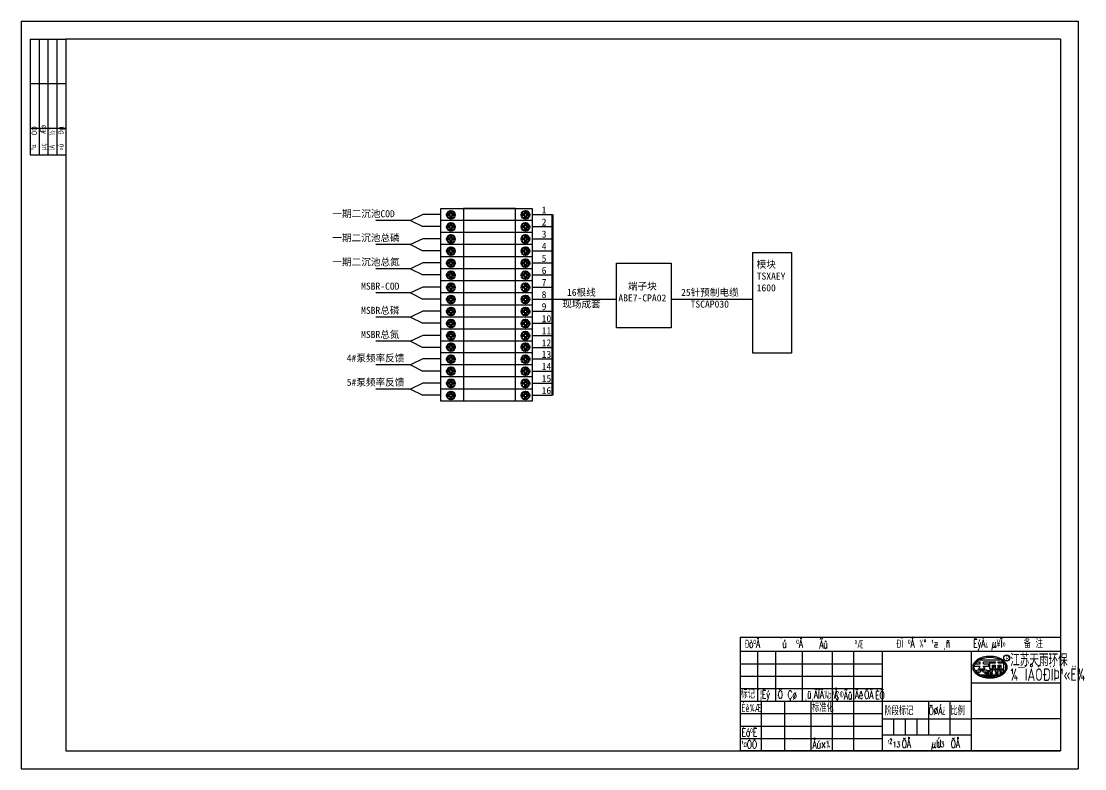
# Model space of a CAD drawing. Header units: millimetres. Extents: x 201 to 11482, y -7821 to 251.
# Drawn here: x 8810 to 9408, y -5164 to -4744 of the extents above; entities that cross this region are included whole.
import ezdxf
from ezdxf.enums import TextEntityAlignment as Align

# ---------------------------------------------------------------- set-up
doc = ezdxf.new("R2010")
doc.units = ezdxf.units.MM
doc.linetypes.add('CENTER2', pattern=[1.125, 0.75, -0.125, 0.125, -0.125])
doc.layers.add('01', color=3, linetype='Continuous', lineweight=40)
doc.layers.add('SECTION', color=3, linetype='CENTER2', lineweight=9)
for name, color, linetype in [('11', 7, 'Continuous'), ('LINE_THIN', 2, 'Continuous'), ('TEXT', 6, 'Continuous')]:
    doc.layers.add(name, color=color, linetype=linetype)
doc.styles.add('HZ', font='txt', dxfattribs={"width": 0.67, "bigfont": 'hztxt'})
doc.styles.add('HZTXT', font='tssdeng.shx', dxfattribs={"width": 0.8, "bigfont": 'hztxt.shx'})

msp = doc.modelspace()

# ---------------------------------------------------------------- linework, layer by layer
at = {"color": 2}
for p, q in [((8809.854, -4744.137), (8809.854, -5164.143)), ((8809.854, -4744.137), (9403.862, -4744.137)), ((9403.862, -4744.137), (9403.862, -5164.143)), ((9403.862, -4744.137), (9403.862, -5164.143)), ((8814.854, -4754.137), (8834.854, -4754.137)), ((8814.854, -4754.137), (8814.854, -4819.138)), ((8819.854, -4754.137), (8819.854, -4819.138)), ((8824.854, -4754.137), (8824.854, -4819.138)), ((8829.854, -4754.137), (8829.854, -4819.138)), ((8834.854, -4754.137), (8834.854, -5154.143)), ((8834.854, -4754.137), (8834.854, -5154.143)), ((9393.862, -4754.137), (8834.854, -4754.137)), ((9393.862, -4754.137), (9393.862, -5154.143)), ((9393.862, -4754.137), (9393.862, -5154.143)), ((8814.854, -4779.138), (8834.854, -4779.138)), ((8814.854, -4804.138), (8834.854, -4804.138)), ((8814.854, -4819.138), (8834.854, -4819.138)), ((8814.854, -4819.138), (8834.854, -4819.138)), ((9213.862, -5090.143), (9393.862, -5090.143)), ((9213.862, -5090.143), (9393.862, -5090.143)), ((9213.862, -5098.143), (9393.862, -5098.143)), ((9213.862, -5098.143), (9393.862, -5098.143)), ((9343.862, -5154.143), (9343.862, -5098.143)), ((9346.814, -5104.079), (9348.844, -5104.079)), ((9348.617, -5102.876), (9359.9, -5102.876)), ((9348.844, -5105.282), (9348.844, -5104.079)), ((9350.649, -5104.079), (9357.447, -5104.079)), ((9350.649, -5105.282), (9350.649, -5104.079)), ((9357.447, -5104.681), (9357.447, -5104.079)), ((9358.831, -5104.079), (9361.702, -5104.079)), ((9358.831, -5104.681), (9358.831, -5104.079)), ((9345.29, -5106.485), (9348.844, -5106.485)), ((9345.786, -5105.282), (9348.844, -5105.282)), ((9346.333, -5109.604), (9348.979, -5109.604)), ((9346.938, -5110.206), (9348.303, -5110.206)), ((9347.468, -5108.553), (9352.084, -5108.553)), ((9348.035, -5107.951), (9351.461, -5107.951)), ((9350.551, -5109.604), (9353.657, -5109.604)), ((9350.649, -5105.282), (9353.657, -5105.282)), ((9350.673, -5106.797), (9350.649, -5106.485)), ((9350.649, -5106.485), (9353.657, -5106.485)), ((9351.271, -5110.206), (9353.657, -5110.206)), ((9352.93, -5108.892), (9353.657, -5108.892)), ((9353.657, -5106.485), (9353.657, -5105.282)), ((9353.657, -5109.604), (9353.657, -5108.892)), ((9353.657, -5110.697), (9353.657, -5110.206)), ((9354.258, -5104.681), (9357.447, -5104.681)), ((9354.258, -5107.951), (9354.258, -5104.681)), ((9354.258, -5107.951), (9355.642, -5107.951)), ((9354.258, -5109.604), (9354.258, -5108.553)), ((9354.258, -5108.553), (9355.642, -5108.553)), ((9354.258, -5109.604), (9355.642, -5109.604)), ((9354.258, -5110.206), (9355.642, -5110.206)), ((9354.258, -5110.697), (9354.258, -5110.206)), ((9355.642, -5105.884), (9357.447, -5105.884)), ((9355.642, -5107.951), (9355.642, -5105.884)), ((9355.642, -5109.604), (9355.642, -5108.553)), ((9355.642, -5110.697), (9355.642, -5110.206)), ((9357.447, -5107.951), (9357.447, -5105.884)), ((9357.447, -5107.951), (9358.831, -5107.951)), ((9357.447, -5109.604), (9357.447, -5108.553)), ((9357.447, -5108.553), (9358.831, -5108.553)), ((9357.447, -5109.604), (9358.831, -5109.604)), ((9357.447, -5110.206), (9358.831, -5110.206)), ((9357.447, -5110.697), (9357.447, -5110.206)), ((9358.831, -5104.681), (9362.02, -5104.681)), ((9358.831, -5107.951), (9358.831, -5105.884)), ((9358.831, -5105.884), (9360.636, -5105.884)), ((9358.831, -5109.604), (9358.831, -5108.553)), ((9358.831, -5110.697), (9358.831, -5110.206)), ((9359.885, -5108.892), (9359.885, -5109.604)), ((9359.885, -5108.892), (9360.636, -5108.892)), ((9359.885, -5109.604), (9362.184, -5109.604)), ((9359.885, -5110.206), (9361.579, -5110.206)), ((9359.885, -5110.206), (9359.885, -5110.697)), ((9360.636, -5107.951), (9360.636, -5105.884)), ((9360.636, -5107.951), (9362.02, -5107.951)), ((9360.636, -5108.553), (9362.02, -5108.553)), ((9360.636, -5108.892), (9360.636, -5108.553)), ((9362.02, -5107.951), (9362.02, -5104.681)), ((9362.02, -5109.784), (9362.02, -5108.553)), ((9393.862, -5116.143), (9343.862, -5116.143)), ((9393.862, -5116.143), (9343.862, -5116.143)), ((9348.845, -5111.409), (9359.672, -5111.409)), ((9349.559, -5111.71), (9358.957, -5111.71)), ((9351.562, -5112.252), (9356.955, -5112.252)), ((9352.364, -5110.697), (9353.657, -5110.697)), ((9354.258, -5110.697), (9355.642, -5110.697)), ((9357.447, -5110.697), (9358.831, -5110.697)), ((9359.885, -5110.697), (9360.94, -5110.697)), ((9213.862, -5126.143), (9343.862, -5126.143)), ((9213.862, -5126.143), (9343.862, -5126.143)), ((9293.862, -5136.143), (9343.862, -5136.143)), ((9293.862, -5136.143), (9343.862, -5136.143)), ((9393.862, -5136.143), (9343.862, -5136.143)), ((9293.862, -5145.143), (9343.862, -5145.143)), ((9293.862, -5145.143), (9343.862, -5145.143)), ((8834.854, -5154.143), (9393.862, -5154.143)), ((8834.854, -5154.143), (9390.862, -5154.143)), ((8809.854, -5164.143), (9403.862, -5164.143))]:
    msp.add_line(p, q, dxfattribs=at)
at = {"color": 2, "ltscale": 267.953964}
for p, q in [((9035.594, -4852.758), (9028.589, -4856.079)), ((9045.689, -4852.758), (9035.594, -4852.758)), ((9045.689, -4957.573), (9045.689, -4849.291)), ((9045.689, -4849.291), (9096.982, -4849.291)), ((9045.689, -4957.573), (9045.689, -4849.291)), ((9045.689, -4849.291), (9096.982, -4849.291)), ((9058.351, -4849.291), (9058.331, -4957.573)), ((9058.351, -4849.291), (9095.108, -4849.291)), ((9087.58, -4849.291), (9058.351, -4849.291)), ((9087.581, -4957.573), (9087.58, -4849.291)), ((9087.58, -4957.573), (9087.58, -4849.291)), ((9096.982, -4849.291), (9096.982, -4957.573)), ((9096.982, -4849.291), (9096.982, -4856.079)), ((9096.982, -4852.758), (9108.504, -4852.758)), ((9028.589, -4856.079), (9009.168, -4856.079)), ((9028.589, -4856.079), (9035.594, -4859.546)), ((9096.982, -4856.079), (9045.689, -4856.079)), ((9045.689, -4859.546), (9035.594, -4859.546)), ((9096.982, -4862.866), (9045.689, -4862.866)), ((9096.982, -4859.546), (9108.504, -4859.546)), ((9028.589, -4869.654), (9009.168, -4869.654)), ((9035.594, -4866.334), (9028.589, -4869.654)), ((9028.589, -4869.654), (9035.594, -4873.122)), ((9045.689, -4866.334), (9035.594, -4866.334)), ((9096.982, -4869.654), (9045.689, -4869.654)), ((9096.982, -4866.334), (9108.504, -4866.334)), ((9045.689, -4873.122), (9035.594, -4873.122)), ((9096.982, -4876.442), (9045.689, -4876.442)), ((9096.982, -4873.122), (9108.504, -4873.122)), ((9028.589, -4883.23), (9009.168, -4883.23)), ((9035.594, -4879.909), (9028.589, -4883.23)), ((9028.589, -4883.23), (9035.594, -4886.697)), ((9045.689, -4879.909), (9035.594, -4879.909)), ((9096.982, -4883.23), (9045.689, -4883.23)), ((9096.982, -4879.909), (9108.504, -4879.909)), ((9045.689, -4886.697), (9035.594, -4886.697)), ((9096.982, -4886.697), (9108.504, -4886.697)), ((9035.594, -4893.485), (9028.589, -4896.806)), ((9045.689, -4893.485), (9035.594, -4893.485)), ((9096.982, -4890.018), (9045.689, -4890.018)), ((9096.982, -4893.485), (9108.504, -4893.485)), ((9028.589, -4896.806), (9009.168, -4896.806)), ((9028.589, -4896.806), (9035.594, -4900.273)), ((9045.689, -4900.273), (9035.594, -4900.273)), ((9096.982, -4896.806), (9045.689, -4896.806)), ((9096.982, -4900.273), (9108.504, -4900.273)), ((9108.504, -4900.273), (9144.481, -4900.273)), ((9175.157, -4900.273), (9221.044, -4900.273)), ((9035.594, -4907.061), (9028.589, -4910.382)), ((9045.689, -4907.061), (9035.594, -4907.061)), ((9096.982, -4903.594), (9045.689, -4903.594)), ((9096.982, -4907.061), (9108.504, -4907.061)), ((9028.589, -4910.382), (9009.168, -4910.382)), ((9028.589, -4910.382), (9035.594, -4913.849)), ((9096.982, -4910.382), (9045.689, -4910.382)), ((9045.689, -4913.849), (9035.594, -4913.849)), ((9096.982, -4917.169), (9045.689, -4917.169)), ((9096.982, -4913.849), (9108.504, -4913.849)), ((9028.589, -4923.957), (9009.168, -4923.957)), ((9035.594, -4920.637), (9028.589, -4923.957)), ((9028.589, -4923.957), (9035.594, -4927.425)), ((9045.689, -4920.637), (9035.594, -4920.637)), ((9096.982, -4923.957), (9045.689, -4923.957)), ((9096.982, -4920.637), (9108.504, -4920.637)), ((9045.689, -4927.425), (9035.594, -4927.425)), ((9096.982, -4930.421), (9045.689, -4930.421)), ((9096.982, -4927.425), (9108.504, -4927.425)), ((9035.594, -4933.888), (9028.589, -4937.209)), ((9045.689, -4933.888), (9035.594, -4933.888)), ((9096.982, -4933.888), (9108.504, -4933.888)), ((9028.589, -4937.209), (9009.168, -4937.209)), ((9028.589, -4937.209), (9035.594, -4940.676)), ((9045.689, -4940.676), (9035.594, -4940.676)), ((9096.982, -4937.209), (9045.689, -4937.209)), ((9096.982, -4940.676), (9108.504, -4940.676)), ((9035.594, -4947.464), (9028.589, -4950.785)), ((9045.689, -4947.464), (9035.594, -4947.464)), ((9096.982, -4943.997), (9045.689, -4943.997)), ((9096.982, -4947.464), (9108.504, -4947.464)), ((9028.589, -4950.785), (9009.168, -4950.785)), ((9028.589, -4950.785), (9035.594, -4954.252)), ((9045.689, -4954.252), (9035.594, -4954.252)), ((9096.982, -4950.785), (9045.689, -4950.785)), ((9096.982, -4954.252), (9108.504, -4954.252)), ((9058.331, -4957.573), (9045.689, -4957.573)), ((9096.982, -4957.573), (9045.689, -4957.573)), ((9096.982, -4957.573), (9045.689, -4957.573)), ((9095.112, -4957.573), (9087.581, -4957.573))]:
    msp.add_line(p, q, dxfattribs=at)
at = {"color": 2, "lineweight": 50, "ltscale": 267.953964}
msp.add_line((9108.504, -4852.758), (9108.504, -4954.252), dxfattribs=at)
at = {"color": 2, "linetype": 'Continuous'}
msp.add_line((9393.862, -5116.143), (9343.862, -5116.143), dxfattribs=at)
at = {"color": 2, "ltscale": 267.953964}
for points in [[(9221.044, -4874.019), (9242.711, -4874.019), (9242.711, -4930.655), (9221.044, -4930.655)], [(9144.481, -4880.045), (9175.157, -4880.045), (9175.157, -4916.452), (9144.481, -4916.452)]]:
    msp.add_lwpolyline(points, close=True, dxfattribs=at)
at = {"color": 2}
for points in [[(9363.92, -5107.087, 0.1452621), (9363.295, -5104.982, 0.1071711), (9361.135, -5102.844, 0.0774043), (9358.153, -5101.54, 0.0645214), (9354.258, -5101.036, 0.0645214), (9350.364, -5101.54, 0.0774043), (9347.381, -5102.844, 0.1071711), (9345.222, -5104.982, 0.1452621), (9344.597, -5107.087, 0.1452621), (9345.222, -5109.192, 0.1071711), (9347.381, -5111.33, 0.0774043), (9350.364, -5112.634, 0.0645214), (9354.258, -5113.139, 0.0645214), (9358.153, -5112.634, 0.0774043), (9361.135, -5111.33, 0.1071711), (9363.295, -5109.192, 0.1452621)], [(9363.283, -5107.087, 0.1452621), (9362.762, -5105.329, 0.1071711), (9360.794, -5103.381, 0.0774043), (9357.991, -5102.156, 0.0645214), (9354.258, -5101.672, 0.0645214), (9350.526, -5102.156, 0.0774043), (9347.723, -5103.381, 0.1071711), (9345.755, -5105.329, 0.1452621), (9345.234, -5107.087, 0.1452621), (9345.755, -5108.845, 0.1071711), (9347.723, -5110.793, 0.0774043), (9350.526, -5112.018, 0.0645214), (9354.258, -5112.502, 0.0645214), (9357.991, -5112.018, 0.0774043), (9360.794, -5110.793, 0.1071711), (9362.762, -5108.845, 0.1452621)]]:
    msp.add_lwpolyline(points, format="xyb", close=True, dxfattribs=at)
for centre, radius in [((9363.697, -5101.92), 1.666), ((9356.428, -5106.9), 0.1), ((9356.428, -5108.302), 0.1), ((9359.634, -5106.9), 0.1), ((9359.634, -5108.302), 0.1)]:
    msp.add_circle(centre, radius, dxfattribs=at)
for centre, radius, start, end in [((9344.161, -5104.87), 4.95, 293.805664, 311.924678), ((9344.161, -5104.87), 6.755, 300.38393, 307.819429), ((9344.161, -5104.87), 4.95, 321.502997, 340.951261), ((9344.161, -5104.87), 6.755, 315.502624, 325.594686), ((9355.628, -5104.26), 7.372, 216.907792, 226.468118), ((9355.628, -5104.26), 5.567, 207.109979, 221.536588), ((9355.628, -5104.26), 7.372, 233.765595, 238.048673), ((9355.628, -5104.26), 5.567, 230.459438, 231.797628), ((9352.93, -5107.689), 1.203, 231.797628, 270), ((9352.364, -5109.494), 1.203, 238.048673, 270)]:
    msp.add_arc(centre, radius, start, end, dxfattribs=at)
for p in [(9356.428, -5106.9), (9356.428, -5108.302), (9359.634, -5106.9), (9359.634, -5108.302)]:
    msp.add_point(p, dxfattribs=at)
at = {"layer": '01', "color": 2, "linetype": 'Continuous'}
for p, q in [((9050.977, -4852.544), (9049.096, -4852.544)), ((9050.977, -4853.251), (9049.096, -4853.251)), ((9050.977, -4850.663), (9050.977, -4852.544)), ((9050.977, -4853.251), (9050.977, -4855.133)), ((9051.684, -4850.663), (9051.684, -4852.544)), ((9053.566, -4852.544), (9051.684, -4852.544)), ((9051.684, -4853.251), (9051.684, -4855.133)), ((9053.566, -4853.251), (9051.684, -4853.251)), ((9092.868, -4852.544), (9090.987, -4852.544)), ((9092.868, -4853.251), (9090.987, -4853.251)), ((9092.868, -4850.663), (9092.868, -4852.544)), ((9092.868, -4853.251), (9092.868, -4855.133)), ((9093.575, -4850.663), (9093.575, -4852.544)), ((9095.456, -4852.544), (9093.575, -4852.544)), ((9093.575, -4853.251), (9093.575, -4855.133)), ((9095.456, -4853.251), (9093.575, -4853.251)), ((9050.977, -4859.332), (9049.096, -4859.332)), ((9050.977, -4857.451), (9050.977, -4859.332)), ((9051.684, -4857.451), (9051.684, -4859.332)), ((9053.566, -4859.332), (9051.684, -4859.332)), ((9092.868, -4859.332), (9090.987, -4859.332)), ((9092.868, -4857.451), (9092.868, -4859.332)), ((9093.575, -4857.451), (9093.575, -4859.332)), ((9095.456, -4859.332), (9093.575, -4859.332)), ((9050.977, -4860.039), (9049.096, -4860.039)), ((9050.977, -4860.039), (9050.977, -4861.921)), ((9050.977, -4864.239), (9050.977, -4866.12)), ((9053.566, -4860.039), (9051.684, -4860.039)), ((9051.684, -4860.039), (9051.684, -4861.921)), ((9051.684, -4864.239), (9051.684, -4866.12)), ((9092.868, -4860.039), (9090.987, -4860.039)), ((9092.868, -4860.039), (9092.868, -4861.921)), ((9092.868, -4864.239), (9092.868, -4866.12)), ((9095.456, -4860.039), (9093.575, -4860.039)), ((9093.575, -4860.039), (9093.575, -4861.921)), ((9093.575, -4864.239), (9093.575, -4866.12)), ((9050.977, -4866.12), (9049.096, -4866.12)), ((9050.977, -4866.827), (9049.096, -4866.827)), ((9050.977, -4866.827), (9050.977, -4868.709)), ((9050.977, -4871.027), (9050.977, -4872.908)), ((9053.566, -4866.12), (9051.684, -4866.12)), ((9051.684, -4866.827), (9051.684, -4868.709)), ((9053.566, -4866.827), (9051.684, -4866.827)), ((9051.684, -4871.027), (9051.684, -4872.908)), ((9092.868, -4866.12), (9090.987, -4866.12)), ((9092.868, -4866.827), (9090.987, -4866.827)), ((9092.868, -4866.827), (9092.868, -4868.709)), ((9092.868, -4871.027), (9092.868, -4872.908)), ((9095.456, -4866.12), (9093.575, -4866.12)), ((9093.575, -4866.827), (9093.575, -4868.709)), ((9095.456, -4866.827), (9093.575, -4866.827)), ((9093.575, -4871.027), (9093.575, -4872.908)), ((9050.977, -4872.908), (9049.096, -4872.908)), ((9050.977, -4873.615), (9049.096, -4873.615)), ((9050.977, -4873.615), (9050.977, -4875.496)), ((9053.566, -4872.908), (9051.684, -4872.908)), ((9053.566, -4873.615), (9051.684, -4873.615)), ((9051.684, -4873.615), (9051.684, -4875.496)), ((9092.868, -4872.908), (9090.987, -4872.908)), ((9092.868, -4873.615), (9090.987, -4873.615)), ((9092.868, -4873.615), (9092.868, -4875.496)), ((9095.456, -4872.908), (9093.575, -4872.908)), ((9095.456, -4873.615), (9093.575, -4873.615)), ((9093.575, -4873.615), (9093.575, -4875.496)), ((9050.977, -4879.696), (9049.096, -4879.696)), ((9050.977, -4880.403), (9049.096, -4880.403)), ((9050.977, -4877.815), (9050.977, -4879.696)), ((9050.977, -4880.403), (9050.977, -4882.284)), ((9051.684, -4877.815), (9051.684, -4879.696)), ((9053.566, -4879.696), (9051.684, -4879.696)), ((9051.684, -4880.403), (9051.684, -4882.284)), ((9053.566, -4880.403), (9051.684, -4880.403)), ((9092.868, -4879.696), (9090.987, -4879.696)), ((9092.868, -4880.403), (9090.987, -4880.403)), ((9092.868, -4877.815), (9092.868, -4879.696)), ((9092.868, -4880.403), (9092.868, -4882.284)), ((9093.575, -4877.815), (9093.575, -4879.696)), ((9095.456, -4879.696), (9093.575, -4879.696)), ((9093.575, -4880.403), (9093.575, -4882.284)), ((9095.456, -4880.403), (9093.575, -4880.403)), ((9050.977, -4886.484), (9049.096, -4886.484)), ((9050.977, -4887.191), (9049.096, -4887.191)), ((9050.977, -4884.602), (9050.977, -4886.484)), ((9050.977, -4887.191), (9050.977, -4889.072)), ((9051.684, -4884.602), (9051.684, -4886.484)), ((9053.566, -4886.484), (9051.684, -4886.484)), ((9051.684, -4887.191), (9051.684, -4889.072)), ((9053.566, -4887.191), (9051.684, -4887.191)), ((9092.868, -4886.484), (9090.987, -4886.484)), ((9092.868, -4887.191), (9090.987, -4887.191)), ((9092.868, -4884.602), (9092.868, -4886.484)), ((9092.868, -4887.191), (9092.868, -4889.072)), ((9093.575, -4884.602), (9093.575, -4886.484)), ((9095.456, -4886.484), (9093.575, -4886.484)), ((9093.575, -4887.191), (9093.575, -4889.072)), ((9095.456, -4887.191), (9093.575, -4887.191)), ((9050.977, -4893.272), (9049.096, -4893.272)), ((9050.977, -4893.979), (9049.096, -4893.979)), ((9050.977, -4891.39), (9050.977, -4893.272)), ((9050.977, -4893.979), (9050.977, -4895.86)), ((9051.684, -4891.39), (9051.684, -4893.272)), ((9053.566, -4893.272), (9051.684, -4893.272)), ((9053.566, -4893.979), (9051.684, -4893.979)), ((9051.684, -4893.979), (9051.684, -4895.86)), ((9092.868, -4893.272), (9090.987, -4893.272)), ((9092.868, -4893.979), (9090.987, -4893.979)), ((9092.868, -4891.39), (9092.868, -4893.272)), ((9092.868, -4893.979), (9092.868, -4895.86)), ((9093.575, -4891.39), (9093.575, -4893.272)), ((9095.456, -4893.272), (9093.575, -4893.272)), ((9095.456, -4893.979), (9093.575, -4893.979)), ((9093.575, -4893.979), (9093.575, -4895.86)), ((9050.977, -4900.06), (9049.096, -4900.06)), ((9050.977, -4900.767), (9049.096, -4900.767)), ((9050.977, -4898.178), (9050.977, -4900.06)), ((9050.977, -4900.767), (9050.977, -4902.648)), ((9051.684, -4898.178), (9051.684, -4900.06)), ((9053.566, -4900.06), (9051.684, -4900.06)), ((9051.684, -4900.767), (9051.684, -4902.648)), ((9053.566, -4900.767), (9051.684, -4900.767)), ((9092.868, -4900.06), (9090.987, -4900.06)), ((9092.868, -4900.767), (9090.987, -4900.767)), ((9092.868, -4898.178), (9092.868, -4900.06)), ((9092.868, -4900.767), (9092.868, -4902.648)), ((9093.575, -4898.178), (9093.575, -4900.06)), ((9095.456, -4900.06), (9093.575, -4900.06)), ((9093.575, -4900.767), (9093.575, -4902.648)), ((9095.456, -4900.767), (9093.575, -4900.767)), ((9050.977, -4906.847), (9049.096, -4906.847)), ((9050.977, -4904.966), (9050.977, -4906.847)), ((9051.684, -4904.966), (9051.684, -4906.847)), ((9053.566, -4906.847), (9051.684, -4906.847)), ((9092.868, -4906.847), (9090.987, -4906.847)), ((9092.868, -4904.966), (9092.868, -4906.847)), ((9093.575, -4904.966), (9093.575, -4906.847)), ((9095.456, -4906.847), (9093.575, -4906.847)), ((9050.977, -4907.554), (9049.096, -4907.554)), ((9050.977, -4907.554), (9050.977, -4909.436)), ((9050.977, -4911.754), (9050.977, -4913.635)), ((9053.566, -4907.554), (9051.684, -4907.554)), ((9051.684, -4907.554), (9051.684, -4909.436)), ((9051.684, -4911.754), (9051.684, -4913.635)), ((9092.868, -4907.554), (9090.987, -4907.554)), ((9092.868, -4907.554), (9092.868, -4909.436)), ((9092.868, -4911.754), (9092.868, -4913.635)), ((9095.456, -4907.554), (9093.575, -4907.554)), ((9093.575, -4907.554), (9093.575, -4909.436)), ((9093.575, -4911.754), (9093.575, -4913.635)), ((9050.977, -4913.635), (9049.096, -4913.635)), ((9050.977, -4914.342), (9049.096, -4914.342)), ((9050.977, -4914.342), (9050.977, -4916.224)), ((9050.977, -4918.542), (9050.977, -4920.423)), ((9053.566, -4913.635), (9051.684, -4913.635)), ((9053.566, -4914.342), (9051.684, -4914.342)), ((9051.684, -4914.342), (9051.684, -4916.224)), ((9051.684, -4918.542), (9051.684, -4920.423)), ((9092.868, -4913.635), (9090.987, -4913.635)), ((9092.868, -4914.342), (9090.987, -4914.342)), ((9092.868, -4914.342), (9092.868, -4916.224)), ((9092.868, -4918.542), (9092.868, -4920.423)), ((9095.456, -4913.635), (9093.575, -4913.635)), ((9095.456, -4914.342), (9093.575, -4914.342)), ((9093.575, -4914.342), (9093.575, -4916.224)), ((9093.575, -4918.542), (9093.575, -4920.423)), ((9050.977, -4920.423), (9049.096, -4920.423)), ((9050.977, -4921.13), (9049.096, -4921.13)), ((9050.977, -4921.13), (9050.977, -4923.012)), ((9050.977, -4925.006), (9050.977, -4926.887)), ((9053.566, -4920.423), (9051.684, -4920.423)), ((9053.566, -4921.13), (9051.684, -4921.13)), ((9051.684, -4921.13), (9051.684, -4923.012)), ((9051.684, -4925.006), (9051.684, -4926.887)), ((9092.868, -4920.423), (9090.987, -4920.423)), ((9092.868, -4921.13), (9090.987, -4921.13)), ((9092.868, -4921.13), (9092.868, -4923.012)), ((9092.868, -4925.006), (9092.868, -4926.887)), ((9095.456, -4920.423), (9093.575, -4920.423)), ((9095.456, -4921.13), (9093.575, -4921.13)), ((9093.575, -4921.13), (9093.575, -4923.012)), ((9093.575, -4925.006), (9093.575, -4926.887)), ((9050.977, -4926.887), (9049.096, -4926.887)), ((9050.977, -4927.594), (9049.096, -4927.594)), ((9050.977, -4927.594), (9050.977, -4929.475)), ((9053.566, -4926.887), (9051.684, -4926.887)), ((9053.566, -4927.594), (9051.684, -4927.594)), ((9051.684, -4927.594), (9051.684, -4929.475)), ((9092.868, -4926.887), (9090.987, -4926.887)), ((9092.868, -4927.594), (9090.987, -4927.594)), ((9092.868, -4927.594), (9092.868, -4929.475)), ((9095.456, -4926.887), (9093.575, -4926.887)), ((9095.456, -4927.594), (9093.575, -4927.594)), ((9093.575, -4927.594), (9093.575, -4929.475)), ((9050.977, -4933.675), (9049.096, -4933.675)), ((9050.977, -4934.382), (9049.096, -4934.382)), ((9050.977, -4931.794), (9050.977, -4933.675)), ((9050.977, -4934.382), (9050.977, -4936.263)), ((9051.684, -4931.794), (9051.684, -4933.675)), ((9053.566, -4933.675), (9051.684, -4933.675)), ((9053.566, -4934.382), (9051.684, -4934.382)), ((9051.684, -4934.382), (9051.684, -4936.263)), ((9092.868, -4933.675), (9090.987, -4933.675)), ((9092.868, -4934.382), (9090.987, -4934.382)), ((9092.868, -4931.794), (9092.868, -4933.675)), ((9092.868, -4934.382), (9092.868, -4936.263)), ((9093.575, -4931.794), (9093.575, -4933.675)), ((9095.456, -4933.675), (9093.575, -4933.675)), ((9095.456, -4934.382), (9093.575, -4934.382)), ((9093.575, -4934.382), (9093.575, -4936.263)), ((9050.977, -4940.463), (9049.096, -4940.463)), ((9050.977, -4941.17), (9049.096, -4941.17)), ((9050.977, -4938.581), (9050.977, -4940.463)), ((9050.977, -4941.17), (9050.977, -4943.051)), ((9051.684, -4938.581), (9051.684, -4940.463)), ((9053.566, -4940.463), (9051.684, -4940.463)), ((9053.566, -4941.17), (9051.684, -4941.17)), ((9051.684, -4941.17), (9051.684, -4943.051)), ((9092.868, -4940.463), (9090.987, -4940.463)), ((9092.868, -4941.17), (9090.987, -4941.17)), ((9092.868, -4938.581), (9092.868, -4940.463)), ((9092.868, -4941.17), (9092.868, -4943.051)), ((9093.575, -4938.581), (9093.575, -4940.463)), ((9095.456, -4940.463), (9093.575, -4940.463)), ((9095.456, -4941.17), (9093.575, -4941.17)), ((9093.575, -4941.17), (9093.575, -4943.051)), ((9050.977, -4947.251), (9049.096, -4947.251)), ((9050.977, -4947.958), (9049.096, -4947.958)), ((9050.977, -4945.369), (9050.977, -4947.251)), ((9050.977, -4947.958), (9050.977, -4949.839)), ((9051.684, -4945.369), (9051.684, -4947.251)), ((9053.566, -4947.251), (9051.684, -4947.251)), ((9053.566, -4947.958), (9051.684, -4947.958)), ((9051.684, -4947.958), (9051.684, -4949.839)), ((9092.868, -4947.251), (9090.987, -4947.251)), ((9092.868, -4947.958), (9090.987, -4947.958)), ((9092.868, -4945.369), (9092.868, -4947.251)), ((9092.868, -4947.958), (9092.868, -4949.839)), ((9093.575, -4945.369), (9093.575, -4947.251)), ((9095.456, -4947.251), (9093.575, -4947.251)), ((9095.456, -4947.958), (9093.575, -4947.958)), ((9093.575, -4947.958), (9093.575, -4949.839)), ((9050.977, -4954.039), (9049.096, -4954.039)), ((9050.977, -4954.746), (9049.096, -4954.746)), ((9050.977, -4952.157), (9050.977, -4954.039)), ((9050.977, -4954.746), (9050.977, -4956.627)), ((9051.684, -4952.157), (9051.684, -4954.039)), ((9053.566, -4954.039), (9051.684, -4954.039)), ((9053.566, -4954.746), (9051.684, -4954.746)), ((9051.684, -4954.746), (9051.684, -4956.627)), ((9092.868, -4954.039), (9090.987, -4954.039)), ((9092.868, -4954.746), (9090.987, -4954.746)), ((9092.868, -4952.157), (9092.868, -4954.039)), ((9092.868, -4954.746), (9092.868, -4956.627)), ((9093.575, -4952.157), (9093.575, -4954.039)), ((9095.456, -4954.039), (9093.575, -4954.039)), ((9095.456, -4954.746), (9093.575, -4954.746)), ((9093.575, -4954.746), (9093.575, -4956.627))]:
    msp.add_line(p, q, dxfattribs=at)
for centre in [(9051.331, -4852.898), (9093.221, -4852.898), (9051.331, -4859.686), (9093.221, -4859.686), (9051.331, -4866.474), (9093.221, -4866.474), (9051.331, -4873.262), (9093.221, -4873.262), (9051.331, -4880.049), (9093.221, -4880.049), (9051.331, -4886.837), (9093.221, -4886.837), (9051.331, -4893.625), (9093.221, -4893.625), (9051.331, -4900.413), (9093.221, -4900.413), (9051.331, -4907.201), (9093.221, -4907.201), (9051.331, -4913.989), (9093.221, -4913.989), (9051.331, -4920.777), (9093.221, -4920.777), (9051.331, -4927.241), (9093.221, -4927.241), (9051.331, -4934.028), (9093.221, -4934.028), (9051.331, -4940.816), (9093.221, -4940.816), (9051.331, -4947.604), (9093.221, -4947.604), (9051.331, -4954.392), (9093.221, -4954.392)]:
    msp.add_circle(centre, 2.263, dxfattribs=at)
at = {"layer": 'LINE_THIN', "color": 2}
for centre in [(9356.428, -5106.9), (9356.428, -5108.302), (9359.634, -5106.9), (9359.634, -5108.302)]:
    msp.add_circle(centre, 0.401, dxfattribs=at)
at = {"layer": 'TEXT', "color": 2}
for p, q in [((9213.862, -5090.143), (9213.862, -5154.143)), ((9213.862, -5090.143), (9393.862, -5090.143)), ((9213.862, -5090.143), (9213.862, -5154.143)), ((9213.862, -5090.143), (9213.862, -5154.143)), ((9213.862, -5098.143), (9393.862, -5098.143)), ((9223.862, -5126.143), (9223.862, -5098.143)), ((9223.862, -5126.143), (9223.862, -5098.143)), ((9223.862, -5126.143), (9223.862, -5098.143)), ((9233.862, -5126.143), (9233.862, -5098.143)), ((9233.862, -5126.143), (9233.862, -5098.143)), ((9233.862, -5126.143), (9233.862, -5098.143)), ((9248.862, -5126.143), (9248.862, -5098.143)), ((9248.862, -5126.143), (9248.862, -5098.143)), ((9248.862, -5126.143), (9248.862, -5098.143)), ((9265.862, -5154.143), (9265.862, -5098.143)), ((9265.862, -5154.143), (9265.862, -5098.143)), ((9265.862, -5154.143), (9265.862, -5098.143)), ((9277.862, -5154.143), (9277.862, -5098.143)), ((9277.862, -5154.143), (9277.862, -5098.143)), ((9277.862, -5154.143), (9277.862, -5098.143)), ((9293.862, -5154.143), (9293.862, -5098.143)), ((9293.862, -5154.143), (9293.862, -5098.143)), ((9293.862, -5154.143), (9293.862, -5098.143)), ((9213.862, -5105.143), (9293.862, -5105.143)), ((9213.862, -5105.143), (9293.862, -5105.143)), ((9213.862, -5105.143), (9293.862, -5105.143)), ((9213.862, -5112.143), (9293.862, -5112.143)), ((9213.862, -5112.143), (9293.862, -5112.143)), ((9213.862, -5112.143), (9293.862, -5112.143)), ((9213.862, -5119.143), (9293.862, -5119.143)), ((9213.862, -5119.143), (9293.862, -5119.143)), ((9213.862, -5119.143), (9293.862, -5119.143)), ((9213.862, -5126.143), (9343.862, -5126.143)), ((9225.862, -5154.143), (9225.862, -5126.143)), ((9225.862, -5154.143), (9225.862, -5126.143)), ((9225.862, -5154.143), (9225.862, -5126.143)), ((9239.077, -5154.278), (9239.077, -5126.143)), ((9239.077, -5154.278), (9239.077, -5126.143)), ((9239.077, -5154.278), (9239.077, -5126.143)), ((9253.862, -5154.143), (9253.862, -5126.143)), ((9253.862, -5154.143), (9253.862, -5126.143)), ((9253.862, -5154.143), (9253.862, -5126.143)), ((9319.862, -5145.143), (9319.862, -5126.143)), ((9319.862, -5145.143), (9319.862, -5126.143)), ((9319.862, -5145.143), (9319.862, -5126.143)), ((9331.862, -5145.143), (9331.862, -5126.143)), ((9331.862, -5145.143), (9331.862, -5126.143)), ((9331.862, -5145.143), (9331.862, -5126.143)), ((9213.862, -5133.143), (9293.862, -5133.143)), ((9213.862, -5133.143), (9293.862, -5133.143)), ((9213.862, -5133.143), (9293.862, -5133.143)), ((9213.862, -5140.143), (9293.862, -5140.143)), ((9213.862, -5140.143), (9293.862, -5140.143)), ((9213.862, -5140.143), (9293.862, -5140.143)), ((9293.862, -5136.143), (9343.862, -5136.143)), ((9300.362, -5145.143), (9300.362, -5136.143)), ((9300.362, -5145.143), (9300.362, -5136.143)), ((9300.362, -5145.143), (9300.362, -5136.143)), ((9306.862, -5145.143), (9306.862, -5136.143)), ((9306.862, -5145.143), (9306.862, -5136.143)), ((9306.862, -5145.143), (9306.862, -5136.143)), ((9313.362, -5145.143), (9313.362, -5136.143)), ((9313.362, -5145.143), (9313.362, -5136.143)), ((9313.362, -5145.143), (9313.362, -5136.143)), ((9293.862, -5145.143), (9343.862, -5145.143)), ((9213.862, -5147.143), (9293.862, -5147.143)), ((9213.862, -5147.143), (9293.862, -5147.143)), ((9213.862, -5147.143), (9293.862, -5147.143)), ((9393.862, -5154.143), (9213.862, -5154.143))]:
    msp.add_line(p, q, dxfattribs=at)

# ---------------------------------------------------------------- texts
at = {"color": 2, "width": 0.7}
for s, p in [('¹¤   ÒÕ', (8818.634, -4816.678)), ('µç   Æø', (8823.634, -4816.678)), ('»ú   Ðµ', (8833.634, -4816.678)), ('ÍÁ   ½¨ ', (8828.634, -4816.678))]:
    msp.add_text(s, height=3, rotation=90, dxfattribs=at).set_placement(p)
at = {"layer": '11', "color": 2, "linetype": 'Continuous', "char_height": 4.94949, "width": 71.24785, "attachment_point": 1}
for s, insert in [('{\\fSimSun|b0|i0|c134|p2;\\H0.8x;    一期二沉池COD}', (8973.921, -4850.289)), ('{\\fSimSun|b0|i0|c134|p2;\\H0.8x;1}', (9102.344, -4848.178)), ('{\\fSimSun|b0|i0|c134|p2;\\H0.8x;2}', (9102.344, -4854.965)), ('{\\fSimSun|b0|i0|c134|p2;\\H0.8x;    一期二沉池总磷}', (8973.921, -4863.865)), ('{\\fSimSun|b0|i0|c134|p2;\\H0.8x;3}', (9102.344, -4861.753)), ('{\\fSimSun|b0|i0|c134|p2;\\H0.8x;4}', (9102.344, -4868.541)), ('{\\fSimSun|b0|i0|c134|p2;\\H0.8x;    一期二沉池总氮}', (8973.921, -4877.441)), ('{\\fSimSun|b0|i0|c134|p2;\\H0.8x;5}', (9102.344, -4875.329)), ('{\\fSimSun|b0|i0|c134|p2;\\H0.8x;6}', (9102.344, -4882.117)), ('{\\fSimSun|b0|i0|c134|p2;\\H0.8x;模块\\PTSXAEY\\P1600}', (9223.185, -4878.744)), ('{\\fSimSun|b0|i0|c134|p2;\\H0.8x;7}', (9102.344, -4888.905)), ('{\\fSimSun|b0|i0|c134|p2;\\H0.8x;          MSBR-COD}', (8973.921, -4891.017)), ('{\\fSimSun|b0|i0|c134|p2;\\H0.8x;   16根线\\P  现场成套}', (9108.504, -4894.484)), ('{\\fSimSun|b0|i0|c134|p2;\\H0.8x;  端子块\\PABE7-CPA02}', (9145.454, -4891.02)), ('{\\fSimSun|b0|i0|c134|p2;\\H0.8x;  25针预制电缆\\P    TSCAP030}', (9175.291, -4894.484)), ('{\\fSimSun|b0|i0|c134|p2;\\H0.8x;8}', (9102.344, -4895.693)), ('{\\fSimSun|b0|i0|c134|p2;\\H0.8x;          MSBR总磷}', (8973.921, -4904.592)), ('{\\fSimSun|b0|i0|c134|p2;\\H0.8x;9}', (9102.344, -4902.481)), ('{\\fSimSun|b0|i0|c134|p2;\\H0.8x;10}', (9102.344, -4909.269)), ('{\\fSimSun|b0|i0|c134|p2;\\H0.8x;          MSBR总氮}', (8973.921, -4918.168)), ('{\\fSimSun|b0|i0|c134|p2;\\H0.8x;11}', (9102.344, -4916.056)), ('{\\fSimSun|b0|i0|c134|p2;\\H0.8x;12}', (9102.344, -4922.844)), ('{\\fSimSun|b0|i0|c134|p2;\\H0.8x;       4#泵频率反馈}', (8973.921, -4931.42)), ('{\\fSimSun|b0|i0|c134|p2;\\H0.8x;13}', (9102.344, -4929.308)), ('{\\fSimSun|b0|i0|c134|p2;\\H0.8x;14}', (9102.344, -4936.096)), ('{\\fSimSun|b0|i0|c134|p2;\\H0.8x;15}', (9102.344, -4942.884)), ('{\\fSimSun|b0|i0|c134|p2;\\H0.8x;       5#泵频率反馈}', (8973.921, -4944.996)), ('{\\fSimSun|b0|i0|c134|p2;\\H0.8x;16}', (9102.344, -4949.672))]:
    msp.add_mtext(s, dxfattribs=dict(at, insert=insert))
at = {"layer": 'LINE_THIN', "color": 2, "style": 'HZTXT'}
msp.add_text('R', height=2.139, dxfattribs=at).set_placement((9363.075, -5103.063))
at = {"layer": 'SECTION', "color": 2, "style": 'HZ', "width": 0.67}
for s, height, p in [('江苏天雨环保', 6.9881, (9365.661, -5106.536)), ('¼¯ÍÅÓÐÏÞ¹«Ë¾', 6.98805, (9365.592, -5114.76)), ('¼¯ÍÅÓÐÏÞ¹«Ë¾', 6.98805, (9365.592, -5114.76))]:
    msp.add_text(s, height=height, dxfattribs=at).set_placement(p)
at = {"layer": 'TEXT', "color": 2, "style": 'HZ', "width": 0.67}
for s, p in [('ÐòºÅ', (9220.839, -5096.164)), ('ÐòºÅ', (9220.839, -5096.164)), ('ÐòºÅ', (9220.839, -5096.164)), ('Ãû     ³Æ', (9270.779, -5096.498)), ('Ãû     ³Æ', (9270.779, -5096.498)), ('Ãû     ³Æ', (9270.779, -5096.498)), ('ÐÍ ºÅ ¼° ¹æ ¸ñ', (9316.78, -5096.106)), ('ÐÍ ºÅ ¼° ¹æ ¸ñ', (9316.78, -5096.106)), ('ÐÍ ºÅ ¼° ¹æ ¸ñ', (9316.78, -5096.106)), ('ÊýÁ¿', (9349.15, -5096.083)), ('ÊýÁ¿', (9349.15, -5096.083)), ('ÊýÁ¿', (9349.15, -5096.083)), ('µ¥Î»', (9359.24, -5096.022)), ('µ¥Î»', (9359.24, -5096.022)), ('µ¥Î»', (9359.24, -5096.022)), ('备 注', (9378.631, -5096.267))]:
    msp.add_text(s, height=4.5, dxfattribs=at).set_placement(p, align=Align.CENTER)
msp.add_text('´ú  ºÅ', height=4.5, dxfattribs=at).set_placement((9249.226, -5096.164), align=Align.RIGHT)
msp.add_text('´ú  ºÅ', height=4.5, dxfattribs=at).set_placement((9249.226, -5096.164), align=Align.RIGHT)
msp.add_text('´ú  ºÅ', height=4.5, dxfattribs=at).set_placement((9249.226, -5096.164), align=Align.RIGHT)
for s, height, p in [('标记', 4.5, (9214.078, -5124.612)), ('´¦Êý', 4.5, (9223.933, -5124.76)), ('´¦Êý', 4.5, (9223.933, -5124.76)), ('´¦Êý', 4.5, (9223.933, -5124.76)), ('·Ö Çø', 4.5, (9234.245, -5124.76)), ('·Ö Çø', 4.5, (9234.245, -5124.76)), ('·Ö Çø', 4.5, (9234.245, -5124.76)), ('¸ü¸ÄÎÄ¼þºÅ', 4.5, (9250.233, -5124.76)), ('¸ü¸ÄÎÄ¼þºÅ', 4.5, (9250.233, -5124.76)), ('¸ü¸ÄÎÄ¼þºÅ', 4.5, (9250.233, -5124.76)), ('Ç©Ãû', 4.5, (9267.011, -5125.173)), ('Ç©Ãû', 4.5, (9267.011, -5125.173)), ('Ç©Ãû', 4.5, (9267.011, -5125.173)), ('Äê', 4.5, (9278.318, -5124.881)), ('Äê', 4.5, (9278.318, -5124.881)), ('Äê', 4.5, (9278.318, -5124.881)), ('ÔÂ', 4.5, (9283.644, -5124.804)), ('ÔÂ', 4.5, (9283.644, -5124.804)), ('ÔÂ', 4.5, (9283.644, -5124.804)), ('ÈÕ', 4.5, (9289.827, -5125.112)), ('Éè¼Æ', 4.5, (9214.666, -5132.253)), ('Éè¼Æ', 4.5, (9214.666, -5132.253)), ('Éè¼Æ', 4.5, (9214.666, -5132.253)), ('标准化', 4.5, (9254.3, -5132.247)), ('ÖØÁ¿', 4.5, (9319.855, -5133.926)), ('ÖØÁ¿', 4.5, (9319.855, -5133.926)), ('ÖØÁ¿', 4.5, (9319.855, -5133.926)), ('阶段标记', 4.5, (9294.965, -5133.979)), ('比例', 4.5, (9332.065, -5133.999)), ('ÉóºË', 4.5, (9214.666, -5145.988)), ('ÉóºË', 4.5, (9214.666, -5145.988)), ('ÉóºË', 4.5, (9214.666, -5145.988)), ('¹¤ÒÕ', 4.5, (9214.666, -5152.814)), ('¹¤ÒÕ', 4.5, (9214.666, -5152.814)), ('¹¤ÒÕ', 4.5, (9214.666, -5152.814)), ('Åú×¼', 4.5, (9254.575, -5152.742)), ('Åú×¼', 4.5, (9254.575, -5152.742)), ('Åú×¼', 4.5, (9254.575, -5152.742)), ('¹²  ÕÅ', 4.5, (9296.746, -5152.466)), ('13', 3, (9299.658, -5151.967)), ('µÚ  ÕÅ', 4.5, (9321.379, -5152.466)), ('13', 3, (9324.441, -5151.967))]:
    msp.add_text(s, height=height, dxfattribs=at).set_placement(p)

doc.saveas('drawing.dxf')
